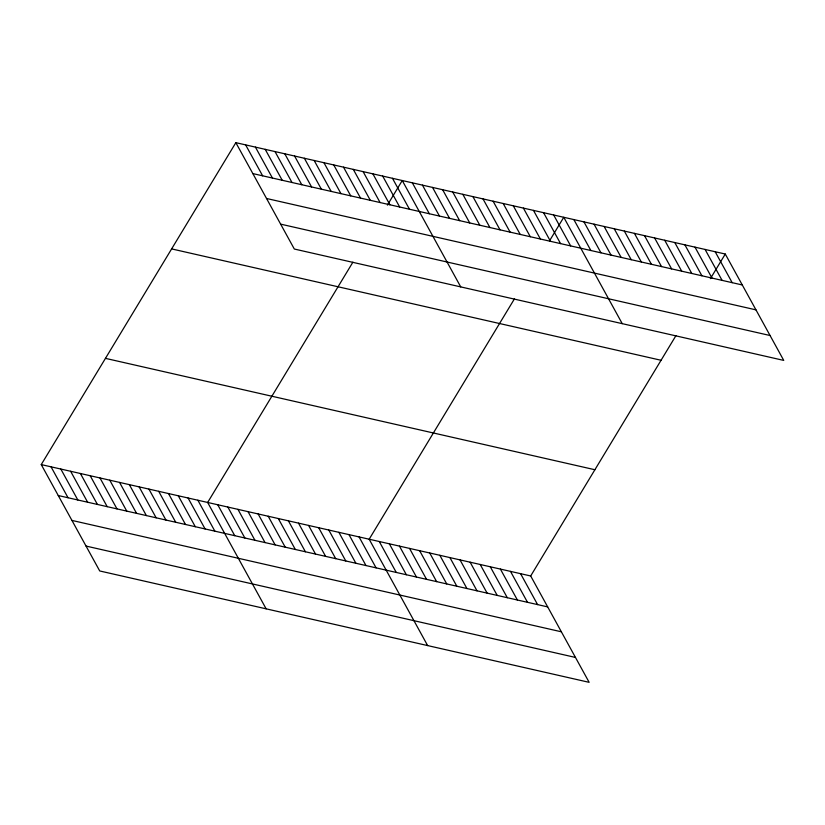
<?xml version="1.0" encoding="UTF-8"?>
<svg xmlns="http://www.w3.org/2000/svg" width="825" height="825" viewBox="0 0 825 825"><rect width="100%" height="100%" fill="white"/><g stroke="black" fill="none" stroke-linecap="round" stroke-linejoin="round"><path stroke-width="1.24" d="M41.25 464.588L530.681 575.974L589.153 682.337L99.722 570.962L41.25 464.588L235.847 142.663L725.278 254.038L783.75 360.412L294.319 249.026L235.847 142.663M352.904 262.175L207.653 502.466L266.135 608.829M387.389 205.126L402.249 180.531L460.732 286.894M514.408 298.928L369.167 539.22L427.639 645.583M549.491 240.9L563.764 217.284L622.236 323.647M530.681 575.974L675.923 335.682M710.408 278.633L725.278 254.038M252.852 173.59L742.273 284.965M266.537 198.485L755.968 309.86M280.634 224.132L770.065 335.517M171.631 248.903L661.062 360.278M105.466 358.359L594.897 469.734M58.255 495.526L547.676 606.901M71.94 520.42L561.371 631.795M86.037 546.067L575.468 657.442M715.182 251.749L732.188 282.676M705.086 249.449L722.092 280.376M694.99 247.149L711.996 278.077M684.894 244.85L701.9 275.777M674.798 242.56L691.804 273.488M664.713 240.261L681.708 271.188M654.617 237.961L671.622 268.888M644.521 235.661L661.526 266.588M634.425 233.372L651.43 264.299M624.329 231.072L641.334 261.999M614.233 228.773L631.238 259.7M604.137 226.473L621.143 257.4M594.052 224.183L611.047 255.111M583.956 221.884L600.961 252.811M573.86 219.584L590.865 250.511M553.668 214.985L570.673 245.922M543.572 212.695L560.577 243.623M533.476 210.396L550.481 241.323M523.39 208.096L540.385 239.023M513.294 205.796L530.3 236.734M503.198 203.507L520.204 234.434M493.103 201.207L510.108 232.134M483.007 198.907L500.012 229.835M472.911 196.608L489.916 227.545M462.815 194.318L479.82 225.246M452.729 192.019L469.724 222.946M442.633 189.719L459.638 220.646M432.537 187.419L449.543 218.357M422.441 185.13L439.447 216.057M412.345 182.83L429.351 213.757M392.463 178.303L409.468 209.23M382.676 176.076L399.682 207.003M372.89 173.848L389.895 204.775M363.103 171.621L380.098 202.548M353.306 169.393L370.312 200.32M343.52 167.166L360.525 198.093M333.733 164.938L350.738 195.865M323.947 162.711L340.952 193.638M314.16 160.483L331.155 191.41M304.363 158.256L321.368 189.183M294.577 156.028L311.582 186.955M520.585 573.674L537.591 604.601M284.79 153.801L301.795 184.728M510.489 571.374L527.495 602.302M275.003 151.573L292.009 182.5M500.393 569.075L517.399 600.012M265.217 149.346L282.212 180.273M490.298 566.785L507.303 597.712M255.42 147.118L272.425 178.045M480.202 564.486L497.207 595.413M245.633 144.891L262.639 175.818M470.116 562.186L487.111 593.113M460.02 559.886L477.015 590.824M449.924 557.597L466.929 588.524M439.828 555.297L456.833 586.224M429.732 552.998L446.738 583.925M419.636 550.698L436.642 581.635M409.54 548.408L426.546 579.336M399.455 546.109L416.45 577.036M389.359 543.809L406.354 574.736M379.263 541.509L396.268 572.447M359.071 536.92L376.076 567.847M348.975 534.621L365.98 565.548M338.879 532.321L355.884 563.258M328.793 530.032L345.788 560.959M318.698 527.732L335.703 558.659M308.602 525.432L325.607 556.359M298.506 523.132L315.511 554.06M288.41 520.843L305.415 551.77M278.314 518.543L295.319 549.471M268.218 516.244L285.223 547.171M258.132 513.944L275.127 544.871M248.036 511.655L265.042 542.582M237.94 509.355L254.946 540.282M227.844 507.055L244.85 537.982M217.748 504.756L234.754 535.683M197.866 500.239L214.871 531.166M188.079 498.011L205.085 528.938M178.293 495.784L195.298 526.711M168.506 493.556L185.501 524.483M158.709 491.329L175.715 522.256M148.923 489.101L165.928 520.028M139.136 486.863L156.142 517.801M129.35 484.636L146.355 515.573M119.563 482.408L136.558 513.346M109.766 480.181L126.772 511.118M99.98 477.953L116.985 508.891M90.193 475.726L107.198 506.663M80.407 473.498L97.412 504.436M70.62 471.271L87.615 502.208M60.823 469.043L77.828 499.981M51.037 466.816L68.042 497.753"/></g></svg>
